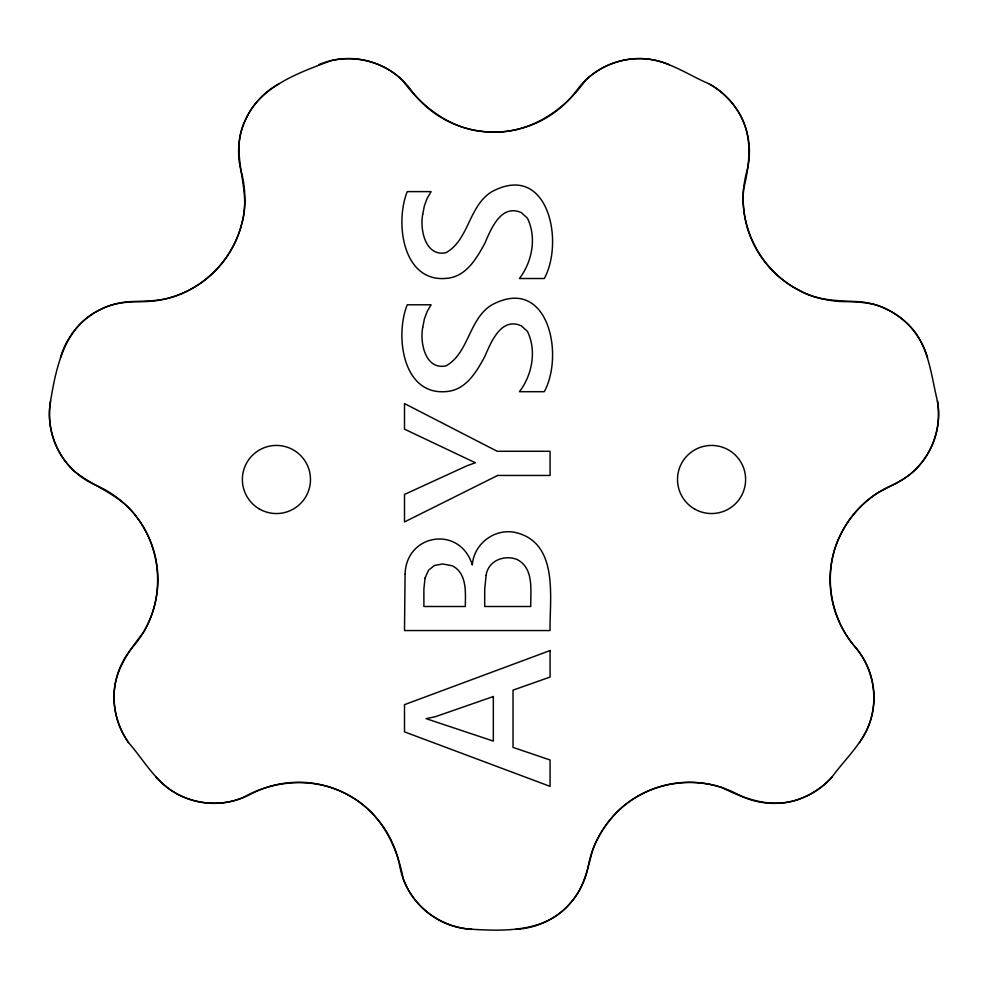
<?xml version="1.0" encoding="UTF-8"?>
<svg xmlns="http://www.w3.org/2000/svg" width="988" height="988" viewBox="0 0 988 988"><rect width="100%" height="100%" fill="white"/><g stroke="black" fill="none" stroke-linecap="round" stroke-linejoin="round"><path stroke-width="1.48" d="M50.586 400.955C46.078 426.52 55.377 453.628 74.359 471.251C94.7 487.393 121.475 495.112 136.875 517.354C161.983 550.118 164.539 597.555 143.112 632.839C129.02 650.734 114.682 670.358 114.089 694.082C113.534 711.335 118.659 728.502 128.564 742.63C143.779 760.007 155.351 781.743 176.086 793.376C196.748 804.775 222.757 806.727 244.369 796.859C277.06 778.816 318.519 777.087 350.999 796.612C380.998 813.655 397.04 845.938 403.215 878.752C413.577 907.268 441.587 927.856 471.894 929.263C507.091 931.425 548.254 931.993 572.052 901.056C584.526 886.483 587.823 867.316 592.874 849.433C599.296 833.045 609.534 818.435 622.724 806.776C649.659 783.99 688.056 776.482 721.586 787.448C745.693 799.502 773.629 809.345 800.206 798.761C812.297 794.13 823.128 786.757 831.871 777.198C845.419 758.5 864.031 742.396 870.761 719.585C878.122 694.712 872.095 666.678 855.176 647.017C832.155 620.279 824.325 581.957 834.996 548.328C842.418 526.073 857.201 506.646 876.677 493.555C889.138 486.331 902.847 481.045 913.641 471.251C932.697 453.653 941.885 426.507 937.414 400.955C930.918 374.699 928.905 344.726 908.404 324.681C899.179 315.604 887.977 308.812 875.652 304.823C850.372 298.623 822.794 304.378 799.329 290.41C762.489 271.786 739.592 230.155 743.594 189.079C750.139 162.909 753.276 133.454 737.134 109.915C729.934 99.158 720.326 90.229 709.063 83.844C687.821 74.792 667.974 60.231 644.238 58.737C622.699 57.489 601.037 65.455 585.439 80.361C562.827 112.521 525.665 135.85 485.244 131.725C450.824 129.379 422.358 107.26 402.561 80.361C383.9 62.368 356.273 54.735 331.017 60.651C298.388 72.976 259.449 86.364 244.826 121.302C228.537 154.536 252.718 189.795 241.727 223.893C233.02 258.078 206.109 286.483 172.443 297.018C148.953 304.786 122.747 297.302 100.368 309.577C64.912 325.892 56.304 366.153 50.586 400.955A77.2 77.2 0 0 0 95.898 485.244A102.925 102.925 0 0 1 132.824 647.017A77.2 77.2 0 0 0 128.564 742.63M278.937 83.844A77.2 77.2 0 0 0 241.282 171.826A102.925 102.925 0 0 1 137.826 301.562A77.2 77.2 0 0 0 60.416 357.854M318.766 64.652A77.2 77.2 0 0 1 411.033 90.081A102.925 102.925 0 0 0 576.967 90.081A77.2 77.2 0 0 1 669.234 64.652M156.129 777.198A77.2 77.2 0 0 0 250.297 794.327A102.925 102.925 0 0 1 399.794 866.328A77.2 77.2 0 0 0 471.894 929.263M516.106 929.263A77.2 77.2 0 0 0 588.206 866.328A102.925 102.925 0 0 1 737.703 794.327A77.2 77.2 0 0 0 831.871 777.198M859.437 742.63A77.2 77.2 0 0 0 855.176 647.017A102.925 102.925 0 0 1 892.102 485.244A77.2 77.2 0 0 0 937.414 400.955M927.584 357.854A77.2 77.2 0 0 0 850.174 301.562A102.925 102.925 0 0 1 746.718 171.826A77.2 77.2 0 0 0 709.063 83.844M405.08 574.361L404.5 630.554L550.069 630.554C549.476 598.814 559.183 544.314 517.144 532.903C495.902 527.16 473.894 542.992 472.313 564.975C460.124 525.048 405.957 533.458 405.08 574.361M422.728 214.198C419.739 229.5 425.322 256.905 445.897 252.73C468.954 240.022 468.633 205.998 491.592 191.845C547.76 161.303 564.605 241.072 544.289 278.517L519.416 278.517C532.223 261.808 536.83 237.478 527.431 218.163L521.219 212.568C500.941 203.652 490.937 229.216 484.7 243.591C476.846 257.843 467.299 274.664 449.849 277.937C403.055 285.618 394.471 223.387 407.241 191.623L431.101 191.623L427.187 198.255L424.395 205.776L422.728 214.198M422.728 327.374C419.739 342.688 425.322 370.092 445.897 365.918C468.954 353.21 468.633 319.186 491.592 305.033C547.76 274.491 564.605 354.26 544.289 391.693L519.416 391.693C532.223 374.995 536.83 350.666 527.431 331.351L521.219 325.756C500.941 316.839 490.937 342.404 484.7 356.779C476.846 371.019 467.299 387.852 449.849 391.125C403.055 398.806 394.471 336.575 407.241 304.798L431.101 304.798L427.187 311.442L424.395 318.963L422.728 327.374M486.108 575.312L484.7 589.033L484.7 606.496L530.791 606.496C530.395 590.577 534.298 568.359 517.119 559.504C504.3 554.441 488.208 560.567 486.108 575.312M425.062 578.005L423.889 588.934L423.889 606.496L465.311 606.496C465.447 592.318 467.238 573.324 452.208 565.754L442.575 563.963L434.399 565.519L428.557 570.2L425.062 578.005M497.693 475.45L404.5 521.936L404.5 494.432L466.929 465.805L475.364 462.755L404.5 429.15L404.5 403.573L497.186 451.281L550.069 451.281L550.069 475.45L497.693 475.45M550.069 650.549L404.5 704.654L404.5 731.861L550.069 786.374L550.069 759.982L513.019 747.397L513.019 690.143L550.069 677.052L550.069 650.549M493.333 696.54L435.263 716.732L426.124 718.671L493.333 741.099L493.333 696.54M259.399 508.981A34.049 34.049 0 0 0 310.479 479.489A34.049 34.049 0 0 0 259.399 449.997A34.049 34.049 0 0 0 259.399 508.981M694.539 508.981A34.049 34.049 0 0 0 745.619 479.489A34.049 34.049 0 0 0 694.539 449.997A34.049 34.049 0 0 0 694.539 508.981"/></g></svg>
